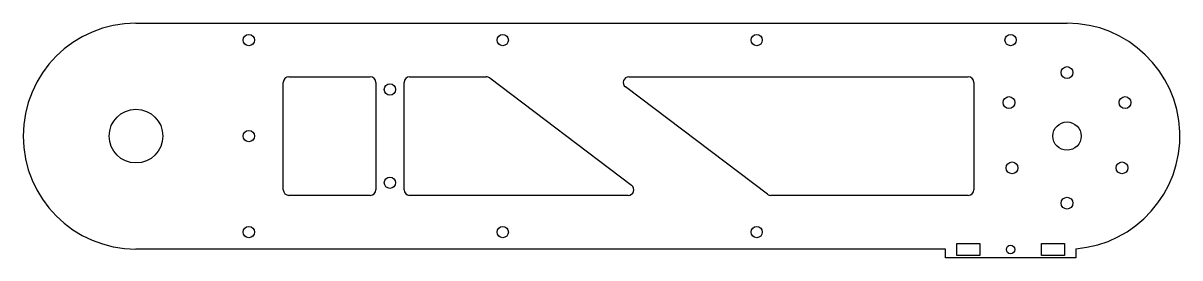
# Model space of a CAD drawing. Header units: millimetres. Extents: x -369 to 41, y -43 to 40.
import ezdxf

# ---------------------------------------------------------------- set-up
doc = ezdxf.new("R2010")
doc.units = ezdxf.units.MM

msp = doc.modelspace()

# ---------------------------------------------------------------- linework, layer by layer
at = {"color": 7, "linetype": 'Continuous', "lineweight": 25}
for p, q in [((-328.54, 39.85), (1.46, 39.85)), ((-274.35, 20.85), (-245.54, 20.85)), ((-231.54, 20.85), (-204.38, 20.85)), ((-153.81, 20.85), (-33.54, 20.85)), ((-276.35, -19.15), (-276.35, 18.85)), ((-243.54, 18.85), (-243.54, -19.15)), ((-233.54, -19.15), (-233.54, 18.85)), ((-203.18, 20.45), (-152.88, -17.55)), ((-104.72, -20.74), (-155.01, 17.26)), ((-31.54, 18.85), (-31.54, -19.15)), ((-245.54, -21.15), (-274.35, -21.15)), ((-154.09, -21.15), (-231.54, -21.15)), ((-33.54, -21.15), (-103.51, -21.15)), ((-41.64, -40.15), (-328.54, -40.15)), ((-41.64, -43.27), (-41.64, -40.15)), ((-37.64, -38.23), (-29.44, -38.23)), ((-37.64, -42.43), (-37.64, -38.23)), ((-29.44, -38.23), (-29.44, -42.43)), ((-7.64, -38.23), (0.56, -38.23)), ((-7.64, -42.43), (-7.64, -38.23)), ((0.56, -38.23), (0.56, -42.43)), ((4.56, -40.03), (4.56, -43.27)), ((4.56, -43.27), (-41.64, -43.27)), ((-29.44, -42.43), (-37.64, -42.43)), ((0.56, -42.43), (-7.64, -42.43))]:
    msp.add_line(p, q, dxfattribs=at)
for centre, radius in [((-288.54, 33.85), 2), ((-198.54, 33.85), 2), ((-108.54, 33.85), 2), ((-18.54, 33.85), 2), ((1.46, 22.35), 2.1), ((-238.54, 16.35), 2), ((-19.11, 11.73), 2.1), ((22.03, 11.73), 2.1), ((-328.54, -0.15), 9.52), ((1.46, -0.15), 5.02), ((-288.54, -0.15), 2), ((-18.03, -11.4), 2.1), ((20.94, -11.4), 2.1), ((-238.54, -16.65), 2), ((1.46, -23.9), 2.1), ((-288.54, -34.15), 2), ((-198.54, -34.15), 2), ((-108.54, -34.15), 2), ((-18.54, -40.33), 1.5)]:
    msp.add_circle(centre, radius, dxfattribs=at)
for centre, radius, start, end in [((-328.54, -0.15), 40, 90, 270), ((1.46, -0.15), 40, 274.4449, 90), ((-274.35, 18.85), 2, 90, 180), ((-245.54, 18.85), 2, 0, 90), ((-231.54, 18.85), 2, 90, 180), ((-204.38, 18.85), 2, 52.9269, 90), ((-153.81, 18.85), 2, 90, 232.9269), ((-33.54, 18.85), 2, 0, 90), ((-274.35, -19.15), 2, 180, 270), ((-245.54, -19.15), 2, 270, 0), ((-231.54, -19.15), 2, 180, 270), ((-154.09, -19.15), 2, 270, 52.9269), ((-33.54, -19.15), 2, 270, 0), ((-103.51, -19.15), 2, 232.9269, 270)]:
    msp.add_arc(centre, radius, start, end, dxfattribs=at)

doc.saveas('drawing.dxf')
